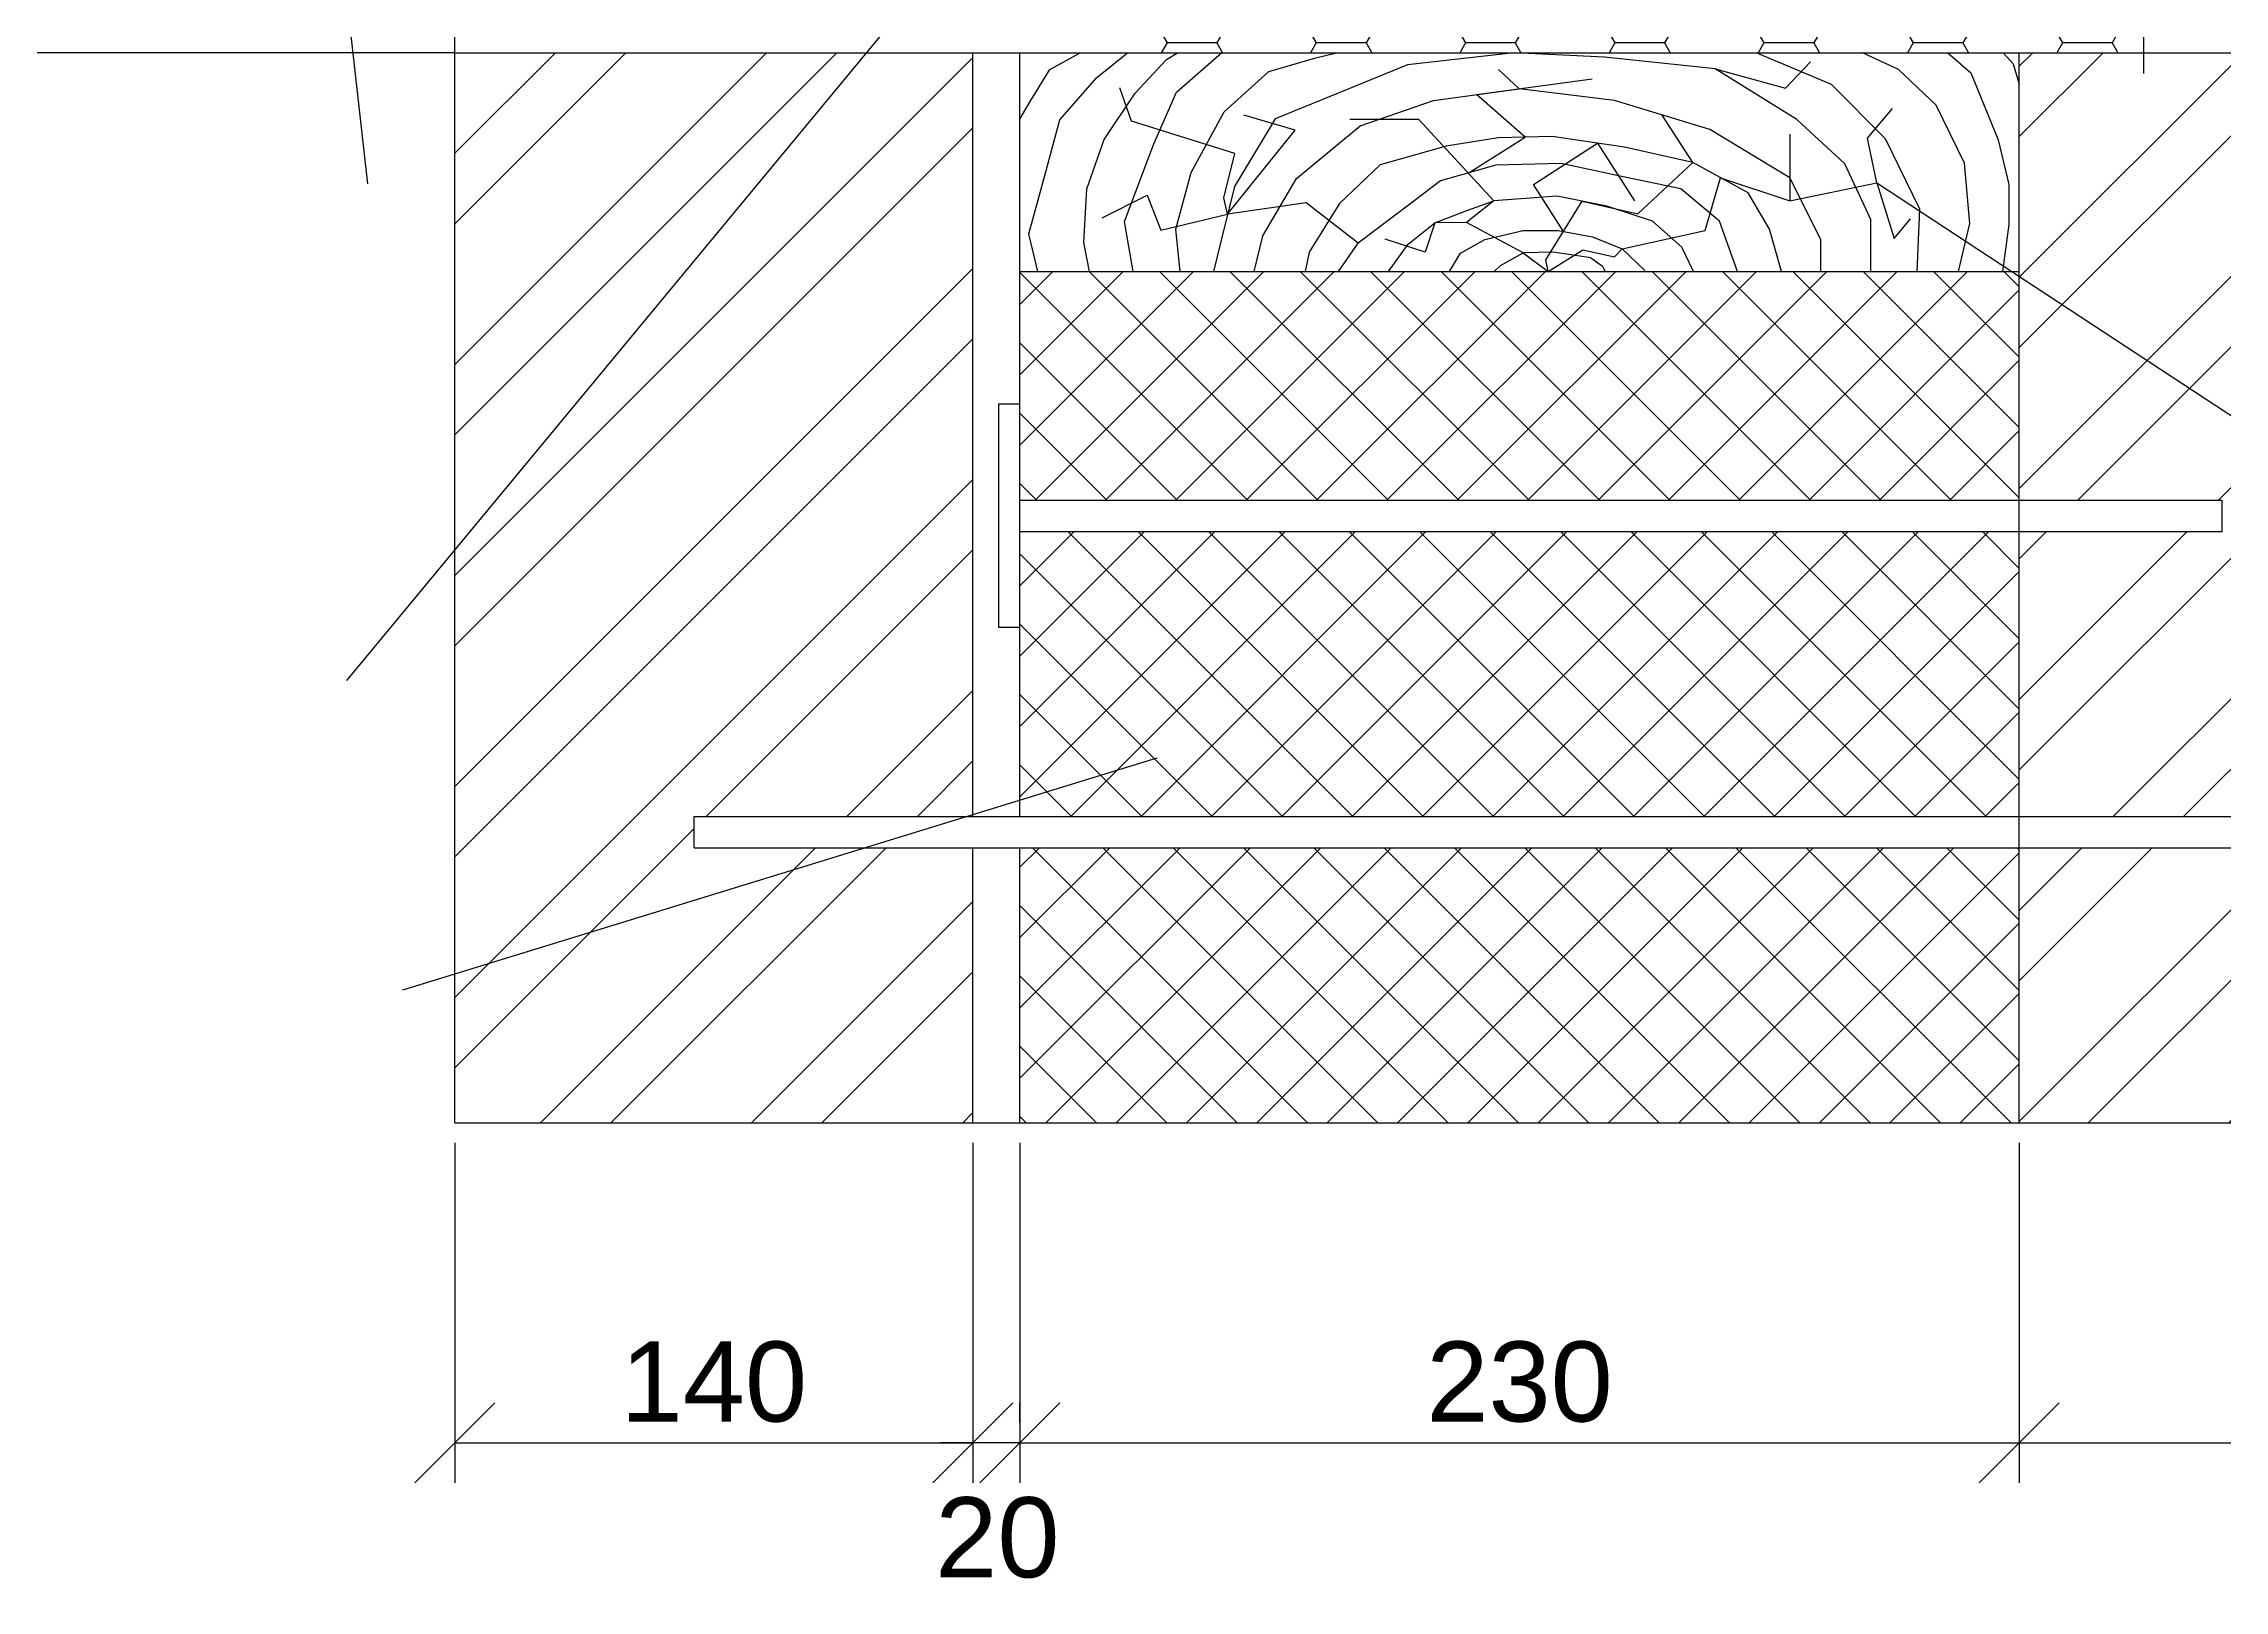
# Model space of a CAD drawing. Header units: millimetres. Extents: x -229914 to 856942, y -268655 to 87212.
# Drawn here: x 460002 to 466814, y -264962 to -260131 of the extents above; entities that cross this region are included whole.
import ezdxf

# ---------------------------------------------------------------- set-up
doc = ezdxf.new("R2010")
doc.units = ezdxf.units.MM
doc.linetypes.add('DASHDOT_axis', pattern=[24, 20, -1.5, 1, -1.5])
doc.layers.add('Ось', color=7, linetype='DASHDOT_axis', lineweight=25)
doc.styles.add('Аннотативный', font='arial.ttf')
doc.dimstyles.new('Копия Аннотативный', dxfattribs={"dimscale": 0, "dimtxt": 2.5, "dimasz": 2.5, "dimexe": 1.25, "dimexo": 0.625, "dimtad": 1, "dimtxsty": 'Аннотативный', "dimblk": 'OBLIQUE', "dimcen": 2.5, "dimadec": 0, "dimazin": 0, "dimtfac": 1, "dimtmove": 0, "dimatfit": 3, "dimldrblk": 'OBLIQUE', "dimfxl": 1, "dimarcsym": 0})

# ---------------------------------------------------------------- blocks, each defined once
blk = doc.blocks.new('_Oblique')
at = {"color": 0, "linetype": 'ByBlock', "lineweight": -2}
blk.add_line((-0.5, -0.5), (0.5, 0.5), dxfattribs=at)
blk = doc.blocks.new('*D1192')
at = {"color": 0, "linetype": 'ByBlock', "lineweight": -2, "transparency": 16777216}
for p, q in [((461287.1, -263564.3), (461287.1, -264626.8)), ((462904.8, -263564.3), (462904.8, -264626.8)), ((461287.1, -264501.8), (462904.8, -264501.8))]:
    blk.add_line(p, q, dxfattribs=at)
at = {"layer": 'Defpoints', "color": 0, "linetype": 'ByBlock', "transparency": 16777216}
for p in [(461287.1, -263501.8), (462904.8, -263501.8), (462904.8, -264501.8)]:
    blk.add_point(p, dxfattribs=at)
at = {"color": 0, "linetype": 'ByBlock', "lineweight": -2, "transparency": 16777216, "xscale": 250, "yscale": 250, "zscale": 250, "rotation": 180}
blk.add_blockref('_Oblique', (461287.1, -264501.8), dxfattribs=at)
at = {"color": 0, "linetype": 'ByBlock', "lineweight": -2, "transparency": 16777216, "xscale": 250, "yscale": 250, "zscale": 250}
blk.add_blockref('_Oblique', (462904.8, -264501.8), dxfattribs=at)
at = {"color": 0, "linetype": 'ByBlock', "lineweight": 25, "transparency": 16777216, "insert": (462095.9, -264311.6), "char_height": 250, "attachment_point": 5, "style": 'Аннотативный'}
blk.add_mtext('140', dxfattribs=at)
blk = doc.blocks.new('*D1252')
at = {"color": 0, "linetype": 'ByBlock', "lineweight": -2, "transparency": 16777216}
for p, q in [((463051.6, -263564.3), (463051.6, -264626.8)), ((466173, -263564.3), (466173, -264626.8)), ((463051.6, -264501.8), (466173, -264501.8))]:
    blk.add_line(p, q, dxfattribs=at)
at = {"layer": 'Defpoints', "color": 0, "linetype": 'ByBlock', "transparency": 16777216}
for p in [(463051.6, -263501.8), (466173, -263501.8), (466173, -264501.8)]:
    blk.add_point(p, dxfattribs=at)
at = {"color": 0, "linetype": 'ByBlock', "lineweight": -2, "transparency": 16777216, "xscale": 250, "yscale": 250, "zscale": 250, "rotation": 180}
blk.add_blockref('_Oblique', (463051.6, -264501.8), dxfattribs=at)
at = {"color": 0, "linetype": 'ByBlock', "lineweight": -2, "transparency": 16777216, "xscale": 250, "yscale": 250, "zscale": 250}
blk.add_blockref('_Oblique', (466173, -264501.8), dxfattribs=at)
at = {"color": 0, "linetype": 'ByBlock', "lineweight": 25, "transparency": 16777216, "insert": (464612.3, -264311.5), "char_height": 250, "attachment_point": 5, "style": 'Аннотативный'}
blk.add_mtext('230', dxfattribs=at)
blk = doc.blocks.new('*D1256')
at = {"color": 0, "linetype": 'ByBlock', "lineweight": -2, "transparency": 16777216}
for p, q in [((466173, -263564.3), (466173, -264626.8)), ((468541.7, -263564.3), (468541.7, -264626.8)), ((466173, -264501.8), (468541.7, -264501.8))]:
    blk.add_line(p, q, dxfattribs=at)
at = {"layer": 'Defpoints', "color": 0, "linetype": 'ByBlock', "transparency": 16777216}
for p in [(466173, -263501.8), (468541.7, -263501.8), (468541.7, -264501.8)]:
    blk.add_point(p, dxfattribs=at)
at = {"color": 0, "linetype": 'ByBlock', "lineweight": -2, "transparency": 16777216, "xscale": 250, "yscale": 250, "zscale": 250, "rotation": 180}
blk.add_blockref('_Oblique', (466173, -264501.8), dxfattribs=at)
at = {"color": 0, "linetype": 'ByBlock', "lineweight": -2, "transparency": 16777216, "xscale": 250, "yscale": 250, "zscale": 250}
blk.add_blockref('_Oblique', (468541.7, -264501.8), dxfattribs=at)
at = {"color": 0, "linetype": 'ByBlock', "lineweight": 25, "transparency": 16777216, "insert": (467357.3, -264311.6), "char_height": 250, "attachment_point": 5, "style": 'Аннотативный'}
blk.add_mtext('250', dxfattribs=at)
blk = doc.blocks.new('*D1170')
at = {"color": 0, "lineweight": -2, "transparency": 16777216}
for p, q in [((463051.6, -264439.3), (463051.6, -264376.8)), ((463051.6, -264439.3), (463051.6, -264376.8)), ((463051.6, -264501.8), (462801.6, -264501.8)), ((463051.6, -264501.8), (463301.6, -264501.8))]:
    blk.add_line(p, q, dxfattribs=at)
at = {"layer": 'Defpoints', "color": 0, "transparency": 16777216}
blk.add_point((463051.6, -264501.8), dxfattribs=at)
blk.add_point((463051.6, -264501.8), dxfattribs=at)
blk.add_point((463051.6, -264501.8), dxfattribs=at)
at = {"color": 0, "lineweight": -2, "transparency": 16777216, "xscale": 250, "yscale": 250, "zscale": 250}
blk.add_blockref('_Oblique', (463051.6, -264501.8), dxfattribs=at)
at = {"color": 0, "lineweight": -2, "transparency": 16777216, "xscale": 250, "yscale": 250, "zscale": 250, "rotation": 180}
blk.add_blockref('_Oblique', (463051.6, -264501.8), dxfattribs=at)
at = {"color": 0, "transparency": 16777216, "insert": (462981.3, -264798.2), "char_height": 250, "attachment_point": 5, "style": 'Аннотативный'}
blk.add_mtext('20', dxfattribs=at)

msp = doc.modelspace()

# ---------------------------------------------------------------- hatches: boundary and pattern name
at = {"lineweight": 25}
h = msp.add_hatch(dxfattribs=at)
h.set_pattern_fill('HONEY', color=256, scale=48.933, angle=540)
h.set_pattern_definition([(180, (230389.93, -269950.41), (-233.04341, -134.54768), [155.36228, -310.72455]), (300, (230389.93, -269950.41), (233.04341, -134.54768), [155.36228, -310.72455]), (240, (230389.93, -269950.41), (-5e-07, -269.09535), [-310.72455, 155.36228])])
h.paths.add_polyline_path([(467073.9082, -259573.67172), (465741.82407, -259573.67172), (465741.82407, -259754.54068), (466005.08678, -259834.47328), (466440.35194, -259966.62977), (466561.16586, -259966.62977), (467073.9082, -259966.62977)])
h.paths.add_polyline_path([(468541.65724, -259573.67172), (468085.26951, -259573.67172), (468085.26951, -260159.2189), (468541.65724, -260159.2189)])
edge = h.paths.add_edge_path()
edge.add_line((465569.82162, -259800.18277), (464208.08139, -259800.44656))
edge.add_line((464208.08139, -259800.44656), (464208.08139, -259702.31679))
edge.add_line((464208.08139, -259702.31679), (464208.08139, -259084.34178))
edge.add_line((464208.08139, -259084.34178), (462441.12162, -259434.00718))
edge.add_arc((462541.95035, -259760.66866), 341.86863, 107.153588707, 270.532235737)
edge.add_line((462545.12601, -260102.52254), (463289.67709, -260095.60601))
edge.add_line((463289.67709, -260095.60601), (463289.67709, -260159.2189))
edge.add_line((463289.67709, -260159.2189), (466561.16586, -260159.2189))
edge.add_line((466561.16586, -260159.2189), (466561.16586, -260064.49576))
edge.add_line((466561.16586, -260064.49576), (466440.35194, -260064.49576))
edge.add_line((466440.35194, -260064.49576), (465569.82162, -259800.18277))
h = msp.add_hatch(dxfattribs=at)
h.set_pattern_fill('ANSI32', color=256, scale=48.932994, angle=540)
h.set_pattern_definition([(225, (1905430.55, 138703.4), (329.57311, -329.57311), []), (225, (1905210.84, 138703.4), (329.57311, -329.57311), [])])
h.paths.add_polyline_path([(462904.77726, -260159.2189), (461287.10049, -260159.2189), (461287.10049, -263501.77617), (462904.77726, -263501.77617), (462904.77726, -262642.68104), (462034.09012, -262642.68104), (462034.09012, -262544.81505), (462904.77726, -262544.81505)])
h.paths.add_polyline_path([(468541.65724, -260159.2189), (466172.97292, -260159.2189), (466172.97292, -261556.94581), (466807.00125, -261556.94581), (466807.00125, -261654.8118), (466172.97292, -261654.8118), (466172.97292, -262544.81505), (467331.79346, -262544.81505), (467331.79346, -262642.68104), (466172.97292, -262642.68104), (466172.97292, -263501.77617), (468541.65724, -263501.77617)])
h = msp.add_hatch(dxfattribs=at)
h.set_pattern_fill('ANSI37', color=256, scale=48.932994, angle=540)
h.set_pattern_definition([(225, (1923110.45, 173920.99), (109.857704, -109.857704), []), (315, (1923110.45, 173920.99), (109.857704, 109.857704), [])])
h.paths.add_polyline_path([(466172.97292, -261556.94581), (466172.97292, -260842.59711), (463051.57624, -260842.59711), (463051.57624, -261556.94581)])
h.paths.add_polyline_path([(463051.57624, -261654.8118), (463051.57624, -262544.81505), (466172.97292, -262544.81505), (466172.97292, -261654.8118)])
h.paths.add_polyline_path([(466172.97292, -263501.77617), (466172.97292, -262642.68104), (463051.57624, -262642.68104), (463051.57624, -263501.77617)])

# ---------------------------------------------------------------- linework, layer by layer
for p, q in [((461287.10049, -260159.2189), (461287.10049, -255044.03362)), ((466561.16586, -259904.34982), (466561.16586, -260224.64169)), ((462904.77726, -262544.81505), (462904.77726, -260159.2189)), ((463051.57624, -262544.81505), (463051.57624, -260159.2189)), ((466172.97292, -263501.77617), (466172.97292, -260159.2189)), ((464046.88361, -260842.59711), (464108.17769, -260753.98608)), ((464834.33318, -260799.59903), (464871.63478, -260825.90875)), ((464908.41265, -260796.63239), (464932.74108, -260772.4024)), ((464932.74108, -260772.4024), (465003.13533, -260839.44392)), ((463051.57624, -260842.59711), (466172.97292, -260842.59711)), ((464871.63478, -260825.90875), (464879.4468, -260842.59711)), ((463051.57624, -261257.02183), (462984.34224, -261257.02183)), ((462984.34224, -261257.02183), (462984.34224, -261954.73578)), ((463051.57624, -261556.94581), (466807.00125, -261556.94581)), ((466807.00125, -261654.8118), (466807.00125, -261556.94581)), ((463051.57624, -261654.8118), (466807.00125, -261654.8118)), ((463051.57624, -261954.73578), (462984.34224, -261954.73578)), ((462034.09012, -262544.81505), (467331.79346, -262544.81505)), ((462034.09012, -262642.68104), (462034.09012, -262544.81505)), ((462034.09012, -262642.68104), (467331.79346, -262642.68104)), ((462904.77726, -263501.77617), (462904.77726, -262642.68104)), ((463051.57624, -263501.77617), (463051.57624, -262642.68104))]:
    msp.add_line(p, q, dxfattribs=at)
at = {"linetype": 'ByBlock', "lineweight": 25}
for points in [[(460905.84622, -259604.70995), (461014.48741, -260568.5353)], [(462854.66893, -259817.27889), (460948.43054, -262119.70736)], [(465727.87313, -260565.2641), (468986.44103, -262705.962)], [(463479.41717, -262362.77683), (461123.19042, -263087.91188)]]:
    msp.add_lwpolyline(points, dxfattribs=at)
at = {"lineweight": 25}
for points in [[(461287.10049, -263501.77617), (461287.10049, -260159.2189), (468541.65724, -260159.2189)], [(463051.57624, -260366.76961), (463084.14305, -260311.25816), (463144.99237, -260211.8193), (463239.84048, -260159.2189)], [(463108.09507, -260842.59711), (463079.54193, -260724.91636), (463129.11463, -260543.29404), (463176.507, -260368.6909), (463291.76792, -260236.30066), (463388.03539, -260159.2189)], [(463269.02233, -260842.59711), (463251.46227, -260752.35893), (463260.88517, -260584.23889), (463314.80041, -260430.18213), (463412.11906, -260285.66649), (463509.6204, -260180.611), (463543.45612, -260159.2189)], [(463405.25395, -260842.59711), (463378.08657, -260686.5206), (463469.54471, -260443.65181), (463540.42151, -260282.03457), (463681.14813, -260159.2189)], [(463552.21438, -260842.59711), (463538.90281, -260710.89416), (463587.03547, -260533.42377), (463689.94728, -260343.95357), (463828.8345, -260218.35), (463975.42308, -260175.51855), (464040.25565, -260159.2189)], [(465223.50123, -260209.29338), (464877.2082, -260173.3397), (464594.93656, -260159.2189), (464262.53044, -260197.02588), (464079.44022, -260271.62517), (463848.60671, -260365.67724), (463721.79113, -260577.17112), (463679.12929, -260749.45991), (463656.06683, -260842.59711)], [(465709.47469, -260842.59711), (465709.47469, -260680.14503), (465627.70638, -260506.08003), (465478.39013, -260367.53845), (465223.50123, -260209.29338), (465443.25428, -260270.40166), (465521.22734, -260187.78473)], [(465854.2034, -260842.59711), (465862.57642, -260648.08061), (465755.64904, -260428.61921), (465586.82383, -260258.59333), (465351.65707, -260159.2189)], [(465982.77312, -260842.59711), (466018.32027, -260692.95631), (466002.2781, -260504.20423), (465913.79194, -260323.55265), (465795.45952, -260211.93362), (465683.78773, -260159.2189)], [(465950.15592, -260159.2189), (466021.50472, -260222.02443), (466107.04266, -260431.27963), (466140.61749, -260570.78385), (466140.61749, -260695.38174), (466120.5268, -260842.59711)], [(466122.67279, -260159.2189), (466154.11693, -260194.35451), (466172.97292, -260257.98767)], [(464451.80186, -260535.16108), (464629.87962, -260422.89577), (464477.29429, -260290.31008), (464838.85219, -260241.40775)], [(465553.17051, -260842.59711), (465553.17051, -260742.72996), (465456.6539, -260549.84882), (465206.84615, -260399.51485), (464908.78046, -260308.74725), (464610.7144, -260271.87292), (464546.90548, -260211.26516)], [(463308.79102, -260675.13776), (463449.00406, -260603.91919), (463492.23595, -260713.66579), (463700.46021, -260663.31552), (463688.14345, -260612.37938), (463722.42348, -260473.59449), (463399.93515, -260373.18803), (463363.45974, -260269.01468)], [(463783.78394, -260842.59711), (463810.19446, -260731.38401), (463915.22694, -260552.68531), (464113.93765, -260388.1689), (464343.87418, -260308.74725), (464610.7144, -260271.87292)], [(465292.85243, -260842.59711), (465236.18177, -260685.30242), (465116.01586, -260584.41662), (464936.20677, -260547.12796), (464742.67985, -260505.04885), (464538.35504, -260510.3547), (464365.25082, -260559.96685), (464273.85337, -260628.94669), (464108.17769, -260753.98608), (463946.23923, -260627.90201), (463700.46021, -260663.31552), (463910.90671, -260401.20828), (463750.98018, -260354.75461)], [(464203.11315, -260842.59711), (464264.28417, -260757.81385), (464347.33664, -260690.42936), (464447.109, -260652.35183), (464531.63827, -260621.88981), (464297.7056, -260367.7616), (464081.99087, -260367.7616)], [(464701.10076, -260842.59711), (464694.12713, -260806.57205), (464807.44306, -260623.35774), (464982.0419, -260662.21603), (465153.34393, -260502.14608), (465057.81331, -260354.13105)], [(465727.87313, -260565.2641), (465698.93658, -260426.19282), (465776.8631, -260333.21447)], [(465430.33686, -260842.59711), (465393.04484, -260709.95814), (465326.12005, -260597.26649), (465153.34393, -260502.14608), (464940.08084, -260454.59585), (464714.48002, -260421.13463), (464545.27923, -260424.65691), (464382.46569, -260451.12209), (464176.4956, -260509.69347), (464050.01493, -260630.70776), (463954.83937, -260782.16394), (463942.92662, -260842.59711)], [(464749.37787, -260717.24015), (464655.26178, -260571.44116), (464855.66716, -260442.07557), (464971.46192, -260621.45785)], [(465456.6539, -260413.22968), (465456.6539, -260621.69665), (465727.87313, -260565.2641), (465782.46101, -260739.67212), (465832.84144, -260678.14416)], [(464393.65304, -260842.59711), (464427.88382, -260785.59085), (464503.7773, -260742.72831), (464623.66719, -260714.15318), (464732.55789, -260714.15318), (464840.34881, -260733.93601), (464932.74108, -260772.4024), (465191.74207, -260714.7622), (465239.73199, -260549.70628), (465456.6539, -260621.69665)], [(465155.78408, -260842.59711), (465119.03592, -260766.22089), (465026.93822, -260685.53772), (464885.20011, -260638.89434), (464729.686, -260607.82114), (464531.63827, -260621.88981), (464446.47448, -260689.22077), (464347.33664, -260690.42936), (464317.81773, -260781.97154), (464192.86247, -260741.67816)], [(464834.33318, -260799.59903), (464716.94353, -260782.05912), (464623.98274, -260784.2213), (464446.47448, -260689.22077)], [(464532.50148, -260842.59711), (464552.37807, -260823.71622), (464623.98274, -260784.2213), (464701.10076, -260842.59711), (464809.39491, -260775.09589), (464908.41265, -260796.63239)], [(461287.10049, -263501.77617), (468737.38922, -263501.77617)]]:
    msp.add_lwpolyline(points, dxfattribs=at)
at = {"layer": 'Ось', "linetype": 'ByBlock'}
msp.add_lwpolyline([(461287.10049, -260159.2189), (454491.15609, -260159.2189)], dxfattribs=at)

# ---------------------------------------------------------------- dimensions: what is measured, and where the dimension line sits
at = {"linetype": 'ByBlock', "lineweight": 25}
for base, p1, p2, text, picture, middle in [((462904.77726, -264501.77617), (461287.10049, -263501.77617), (462904.77726, -263501.77617), '140', '*D1192', (462095.93888, -264311.63293)), ((466172.97292, -264501.77617), (463051.57624, -263501.77617), (466172.97292, -263501.77617), '230', '*D1252', (464612.27458, -264311.54766)), ((468541.65724, -264501.77617), (466172.97292, -263501.77617), (468541.65724, -263501.77617), '250', '*D1256', (467357.31508, -264311.63293))]:
    dim = msp.add_linear_dim(base=base, p1=p1, p2=p2, text=text, dimstyle='Копия Аннотативный', dxfattribs=at)
    dim.commit()
    dim.dimension.update_dxf_attribs({"geometry": picture, "text_midpoint": middle})
dim = msp.add_linear_dim(base=(463051.57624, -264501.77617), p1=(463051.57624, -264501.77617), p2=(463051.57624, -264501.77617), text='20', dimstyle='Копия Аннотативный', override={"dimtmove": 2})
dim.commit()
dim.dimension.update_dxf_attribs({"geometry": '*D1170', "text_midpoint": (462981.33333, -264798.18622), "dimtype": 160})

doc.saveas('drawing.dxf')
